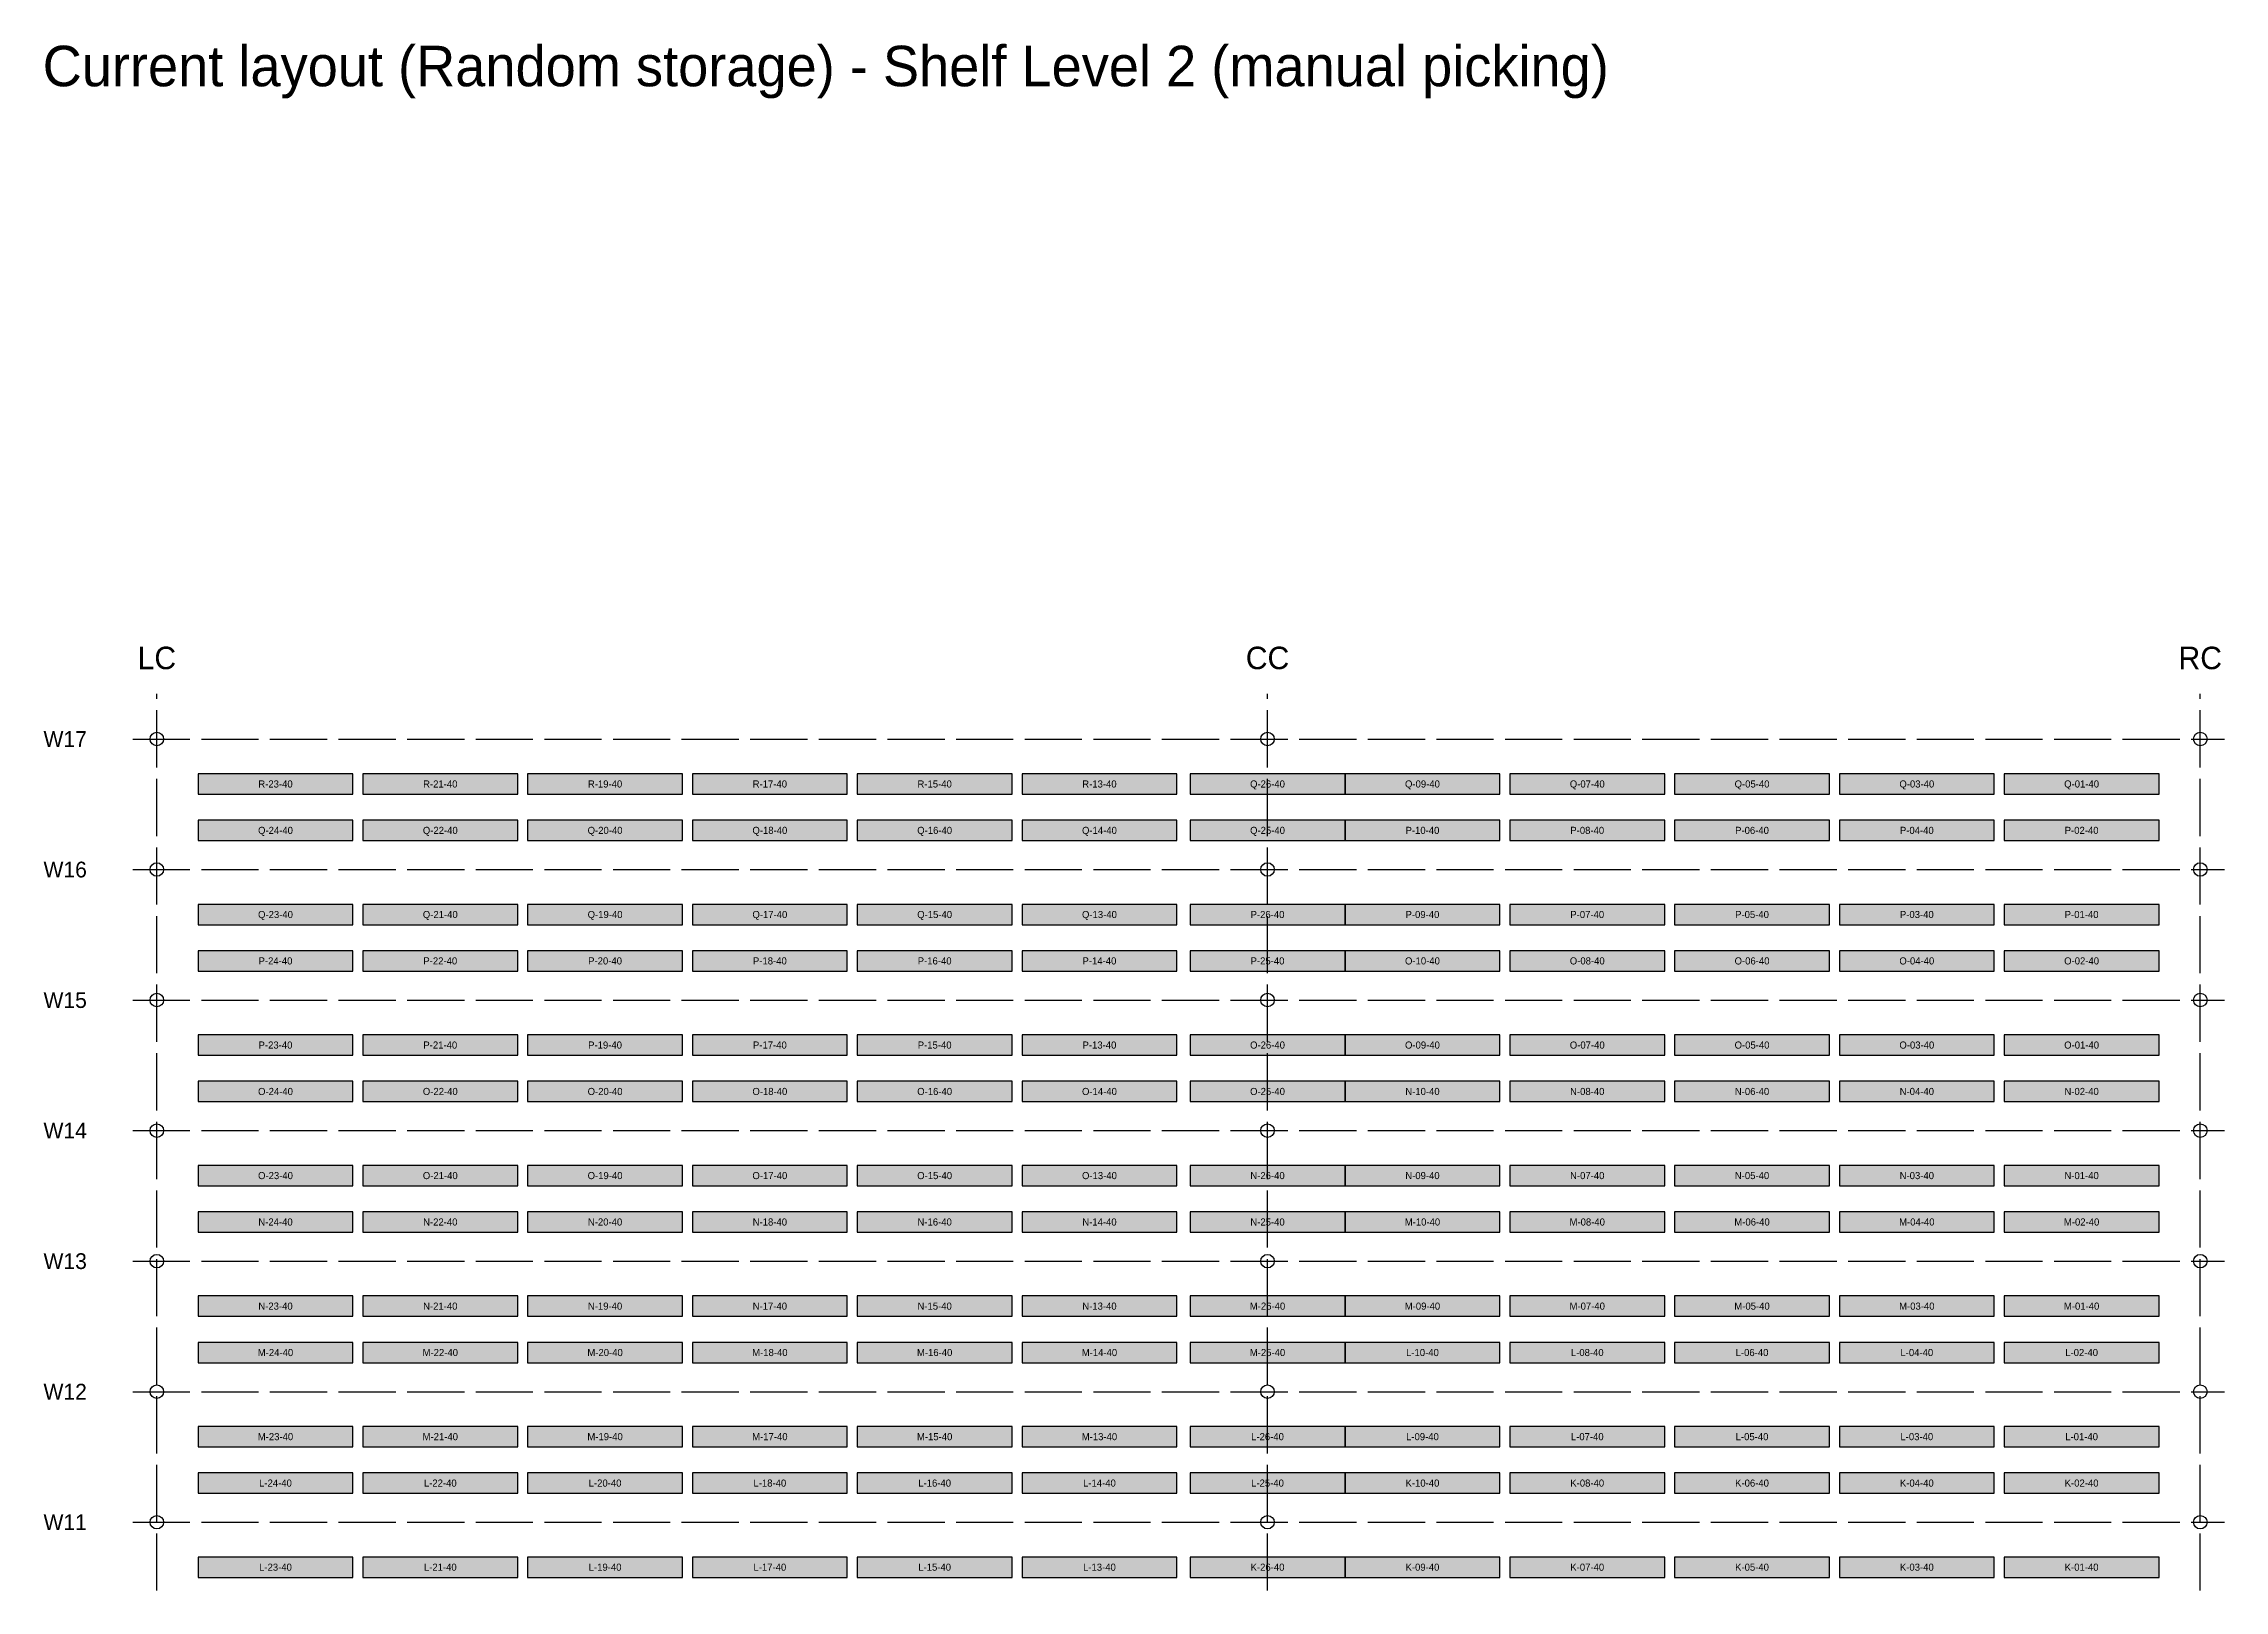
# Model space of a CAD drawing. Header units: metres. Extents: x 0 to 111, y -140 to 53.
# Drawn here: x 0.02 to 48.46, y -104.32 to -69.95 of the extents above; entities that cross this region are included whole.
import ezdxf
from ezdxf.enums import TextEntityAlignment as Align

# ---------------------------------------------------------------- set-up
doc = ezdxf.new("R2010")
doc.units = ezdxf.units.M
doc.linetypes.add('DASHED', pattern=[1.524, 1.27, -0.254])
for name, color, linetype in [('CROSS_AISLES', 4, 'Continuous'), ('LABELS', 7, 'Continuous'), ('RACK_L4', 7, 'Continuous'), ('STOCK_ONLY', 254, 'Continuous'), ('SUPPORT_POINTS', 8, 'Continuous'), ('TITLE', 7, 'Continuous'), ('WALKWAYS', 8, 'Continuous'), ('ZONE_B', 30, 'Continuous'), ('ZONE_C', 5, 'Continuous'), ('ZONE_N', 8, 'Continuous')]:
    doc.layers.add(name, color=color, linetype=linetype)

msp = doc.modelspace()

# ---------------------------------------------------------------- hatches: boundary and pattern name
at = {"layer": 'STOCK_ONLY'}
for points in [[(3.451, -86.626), (6.891, -86.626), (6.891, -86.175), (3.451, -86.175)], [(7.111, -86.626), (10.551, -86.626), (10.551, -86.175), (7.111, -86.175)], [(10.771, -86.626), (14.211, -86.626), (14.211, -86.175), (10.771, -86.175)], [(14.431, -86.626), (17.871, -86.626), (17.871, -86.175), (14.431, -86.175)], [(18.091, -86.626), (21.531, -86.626), (21.531, -86.175), (18.091, -86.175)], [(21.751, -86.626), (25.191, -86.626), (25.191, -86.175), (21.751, -86.175)], [(25.484, -86.626), (28.925, -86.626), (28.925, -86.175), (25.484, -86.175)], [(28.925, -86.626), (32.365, -86.626), (32.365, -86.175), (28.925, -86.175)], [(32.585, -86.626), (36.025, -86.626), (36.025, -86.175), (32.585, -86.175)], [(36.245, -86.626), (39.685, -86.626), (39.685, -86.175), (36.245, -86.175)], [(39.905, -86.626), (43.345, -86.626), (43.345, -86.175), (39.905, -86.175)], [(43.565, -86.626), (47.005, -86.626), (47.005, -86.175), (43.565, -86.175)], [(3.451, -87.657), (6.891, -87.657), (6.891, -87.206), (3.451, -87.206)], [(7.111, -87.657), (10.551, -87.657), (10.551, -87.206), (7.111, -87.206)], [(10.771, -87.657), (14.211, -87.657), (14.211, -87.206), (10.771, -87.206)], [(14.431, -87.657), (17.871, -87.657), (17.871, -87.206), (14.431, -87.206)], [(18.091, -87.657), (21.531, -87.657), (21.531, -87.206), (18.091, -87.206)], [(21.751, -87.657), (25.191, -87.657), (25.191, -87.206), (21.751, -87.206)], [(25.484, -87.657), (28.925, -87.657), (28.925, -87.206), (25.484, -87.206)], [(28.925, -87.657), (32.365, -87.657), (32.365, -87.206), (28.925, -87.206)], [(32.585, -87.657), (36.025, -87.657), (36.025, -87.206), (32.585, -87.206)], [(36.245, -87.657), (39.685, -87.657), (39.685, -87.206), (36.245, -87.206)], [(39.905, -87.657), (43.345, -87.657), (43.345, -87.206), (39.905, -87.206)], [(43.565, -87.657), (47.005, -87.657), (47.005, -87.206), (43.565, -87.206)], [(3.451, -89.526), (6.891, -89.526), (6.891, -89.075), (3.451, -89.075)], [(7.111, -89.526), (10.551, -89.526), (10.551, -89.075), (7.111, -89.075)], [(10.771, -89.526), (14.211, -89.526), (14.211, -89.075), (10.771, -89.075)], [(14.431, -89.526), (17.871, -89.526), (17.871, -89.075), (14.431, -89.075)], [(18.091, -89.526), (21.531, -89.526), (21.531, -89.075), (18.091, -89.075)], [(21.751, -89.526), (25.191, -89.526), (25.191, -89.075), (21.751, -89.075)], [(25.484, -89.526), (28.925, -89.526), (28.925, -89.075), (25.484, -89.075)], [(28.925, -89.526), (32.365, -89.526), (32.365, -89.075), (28.925, -89.075)], [(32.585, -89.526), (36.025, -89.526), (36.025, -89.075), (32.585, -89.075)], [(36.245, -89.526), (39.685, -89.526), (39.685, -89.075), (36.245, -89.075)], [(39.905, -89.526), (43.345, -89.526), (43.345, -89.075), (39.905, -89.075)], [(43.565, -89.526), (47.005, -89.526), (47.005, -89.075), (43.565, -89.075)], [(3.451, -90.557), (6.891, -90.557), (6.891, -90.106), (3.451, -90.106)], [(7.111, -90.557), (10.551, -90.557), (10.551, -90.106), (7.111, -90.106)], [(10.771, -90.557), (14.211, -90.557), (14.211, -90.106), (10.771, -90.106)], [(14.431, -90.557), (17.871, -90.557), (17.871, -90.106), (14.431, -90.106)], [(18.091, -90.557), (21.531, -90.557), (21.531, -90.106), (18.091, -90.106)], [(21.751, -90.557), (25.191, -90.557), (25.191, -90.106), (21.751, -90.106)], [(32.585, -90.557), (36.025, -90.557), (36.025, -90.106), (32.585, -90.106)], [(36.245, -90.557), (39.685, -90.557), (39.685, -90.106), (36.245, -90.106)], [(39.905, -90.557), (43.345, -90.557), (43.345, -90.106), (39.905, -90.106)], [(43.565, -90.557), (47.005, -90.557), (47.005, -90.106), (43.565, -90.106)], [(3.451, -92.426), (6.891, -92.426), (6.891, -91.975), (3.451, -91.975)], [(7.111, -92.426), (10.551, -92.426), (10.551, -91.975), (7.111, -91.975)], [(10.771, -92.426), (14.211, -92.426), (14.211, -91.975), (10.771, -91.975)], [(14.431, -92.426), (17.871, -92.426), (17.871, -91.975), (14.431, -91.975)], [(18.091, -92.426), (21.531, -92.426), (21.531, -91.975), (18.091, -91.975)], [(21.751, -92.426), (25.191, -92.426), (25.191, -91.975), (21.751, -91.975)], [(28.925, -92.426), (32.365, -92.426), (32.365, -91.975), (28.925, -91.975)], [(32.585, -92.426), (36.025, -92.426), (36.025, -91.975), (32.585, -91.975)], [(36.245, -92.426), (39.685, -92.426), (39.685, -91.975), (36.245, -91.975)], [(39.905, -92.426), (43.345, -92.426), (43.345, -91.975), (39.905, -91.975)], [(43.565, -92.426), (47.005, -92.426), (47.005, -91.975), (43.565, -91.975)], [(3.451, -93.457), (6.891, -93.457), (6.891, -93.006), (3.451, -93.006)], [(7.111, -93.457), (10.551, -93.457), (10.551, -93.006), (7.111, -93.006)], [(10.771, -93.457), (14.211, -93.457), (14.211, -93.006), (10.771, -93.006)], [(14.431, -93.457), (17.871, -93.457), (17.871, -93.006), (14.431, -93.006)], [(18.091, -93.457), (21.531, -93.457), (21.531, -93.006), (18.091, -93.006)], [(21.751, -93.457), (25.191, -93.457), (25.191, -93.006), (21.751, -93.006)], [(25.484, -93.457), (28.925, -93.457), (28.925, -93.006), (25.484, -93.006)], [(28.925, -93.457), (32.365, -93.457), (32.365, -93.006), (28.925, -93.006)], [(32.585, -93.457), (36.025, -93.457), (36.025, -93.006), (32.585, -93.006)], [(36.245, -93.457), (39.685, -93.457), (39.685, -93.006), (36.245, -93.006)], [(39.905, -93.457), (43.345, -93.457), (43.345, -93.006), (39.905, -93.006)], [(43.565, -93.457), (47.005, -93.457), (47.005, -93.006), (43.565, -93.006)], [(3.451, -95.326), (6.891, -95.326), (6.891, -94.875), (3.451, -94.875)], [(7.111, -95.326), (10.551, -95.326), (10.551, -94.875), (7.111, -94.875)], [(10.771, -95.326), (14.211, -95.326), (14.211, -94.875), (10.771, -94.875)], [(14.431, -95.326), (17.871, -95.326), (17.871, -94.875), (14.431, -94.875)], [(18.091, -95.326), (21.531, -95.326), (21.531, -94.875), (18.091, -94.875)], [(21.751, -95.326), (25.191, -95.326), (25.191, -94.875), (21.751, -94.875)], [(25.484, -95.326), (28.925, -95.326), (28.925, -94.875), (25.484, -94.875)], [(28.925, -95.326), (32.365, -95.326), (32.365, -94.875), (28.925, -94.875)], [(32.585, -95.326), (36.025, -95.326), (36.025, -94.875), (32.585, -94.875)], [(36.245, -95.326), (39.685, -95.326), (39.685, -94.875), (36.245, -94.875)], [(39.905, -95.326), (43.345, -95.326), (43.345, -94.875), (39.905, -94.875)], [(43.565, -95.326), (47.005, -95.326), (47.005, -94.875), (43.565, -94.875)], [(3.451, -96.357), (6.891, -96.357), (6.891, -95.906), (3.451, -95.906)], [(7.111, -96.357), (10.551, -96.357), (10.551, -95.906), (7.111, -95.906)], [(10.771, -96.357), (14.211, -96.357), (14.211, -95.906), (10.771, -95.906)], [(14.431, -96.357), (17.871, -96.357), (17.871, -95.906), (14.431, -95.906)], [(18.091, -96.357), (21.531, -96.357), (21.531, -95.906), (18.091, -95.906)], [(21.751, -96.357), (25.191, -96.357), (25.191, -95.906), (21.751, -95.906)], [(25.484, -96.357), (28.925, -96.357), (28.925, -95.906), (25.484, -95.906)], [(28.925, -96.357), (32.365, -96.357), (32.365, -95.906), (28.925, -95.906)], [(32.585, -96.357), (36.025, -96.357), (36.025, -95.906), (32.585, -95.906)], [(36.245, -96.357), (39.685, -96.357), (39.685, -95.906), (36.245, -95.906)], [(39.905, -96.357), (43.345, -96.357), (43.345, -95.906), (39.905, -95.906)], [(43.565, -96.357), (47.005, -96.357), (47.005, -95.906), (43.565, -95.906)], [(3.451, -98.226), (6.891, -98.226), (6.891, -97.775), (3.451, -97.775)], [(7.111, -98.226), (10.551, -98.226), (10.551, -97.775), (7.111, -97.775)], [(10.771, -98.226), (14.211, -98.226), (14.211, -97.775), (10.771, -97.775)], [(14.431, -98.226), (17.871, -98.226), (17.871, -97.775), (14.431, -97.775)], [(18.091, -98.226), (21.531, -98.226), (21.531, -97.775), (18.091, -97.775)], [(21.751, -98.226), (25.191, -98.226), (25.191, -97.775), (21.751, -97.775)], [(25.484, -98.226), (28.925, -98.226), (28.925, -97.775), (25.484, -97.775)], [(32.585, -98.226), (36.025, -98.226), (36.025, -97.775), (32.585, -97.775)], [(36.245, -98.226), (39.685, -98.226), (39.685, -97.775), (36.245, -97.775)], [(39.905, -98.226), (43.345, -98.226), (43.345, -97.775), (39.905, -97.775)], [(43.565, -98.226), (47.005, -98.226), (47.005, -97.775), (43.565, -97.775)], [(3.451, -99.257), (6.891, -99.257), (6.891, -98.806), (3.451, -98.806)], [(7.111, -99.257), (10.551, -99.257), (10.551, -98.806), (7.111, -98.806)], [(10.771, -99.257), (14.211, -99.257), (14.211, -98.806), (10.771, -98.806)], [(14.431, -99.257), (17.871, -99.257), (17.871, -98.806), (14.431, -98.806)], [(18.091, -99.257), (21.531, -99.257), (21.531, -98.806), (18.091, -98.806)], [(21.751, -99.257), (25.191, -99.257), (25.191, -98.806), (21.751, -98.806)], [(25.484, -99.257), (28.925, -99.257), (28.925, -98.806), (25.484, -98.806)], [(28.925, -99.257), (32.365, -99.257), (32.365, -98.806), (28.925, -98.806)], [(32.585, -99.257), (36.025, -99.257), (36.025, -98.806), (32.585, -98.806)], [(36.245, -99.257), (39.685, -99.257), (39.685, -98.806), (36.245, -98.806)], [(39.905, -99.257), (43.345, -99.257), (43.345, -98.806), (39.905, -98.806)], [(43.565, -99.257), (47.005, -99.257), (47.005, -98.806), (43.565, -98.806)], [(3.451, -101.126), (6.891, -101.126), (6.891, -100.675), (3.451, -100.675)], [(7.111, -101.126), (10.551, -101.126), (10.551, -100.675), (7.111, -100.675)], [(10.771, -101.126), (14.211, -101.126), (14.211, -100.675), (10.771, -100.675)], [(14.431, -101.126), (17.871, -101.126), (17.871, -100.675), (14.431, -100.675)], [(18.091, -101.126), (21.531, -101.126), (21.531, -100.675), (18.091, -100.675)], [(21.751, -101.126), (25.191, -101.126), (25.191, -100.675), (21.751, -100.675)], [(28.925, -101.126), (32.365, -101.126), (32.365, -100.675), (28.925, -100.675)], [(32.585, -101.126), (36.025, -101.126), (36.025, -100.675), (32.585, -100.675)], [(36.245, -101.126), (39.685, -101.126), (39.685, -100.675), (36.245, -100.675)], [(39.905, -101.126), (43.345, -101.126), (43.345, -100.675), (39.905, -100.675)], [(43.565, -101.126), (47.005, -101.126), (47.005, -100.675), (43.565, -100.675)], [(3.451, -102.157), (6.891, -102.157), (6.891, -101.706), (3.451, -101.706)], [(7.111, -102.157), (10.551, -102.157), (10.551, -101.706), (7.111, -101.706)], [(10.771, -102.157), (14.211, -102.157), (14.211, -101.706), (10.771, -101.706)], [(14.431, -102.157), (17.871, -102.157), (17.871, -101.706), (14.431, -101.706)], [(18.091, -102.157), (21.531, -102.157), (21.531, -101.706), (18.091, -101.706)], [(21.751, -102.157), (25.191, -102.157), (25.191, -101.706), (21.751, -101.706)], [(25.484, -102.157), (28.925, -102.157), (28.925, -101.706), (25.484, -101.706)], [(28.925, -102.157), (32.365, -102.157), (32.365, -101.706), (28.925, -101.706)], [(32.585, -102.157), (36.025, -102.157), (36.025, -101.706), (32.585, -101.706)], [(36.245, -102.157), (39.685, -102.157), (39.685, -101.706), (36.245, -101.706)], [(39.905, -102.157), (43.345, -102.157), (43.345, -101.706), (39.905, -101.706)], [(43.565, -102.157), (47.005, -102.157), (47.005, -101.706), (43.565, -101.706)], [(3.451, -104.026), (6.891, -104.026), (6.891, -103.575), (3.451, -103.575)], [(7.111, -104.026), (10.551, -104.026), (10.551, -103.575), (7.111, -103.575)], [(10.771, -104.026), (14.211, -104.026), (14.211, -103.575), (10.771, -103.575)], [(14.431, -104.026), (17.871, -104.026), (17.871, -103.575), (14.431, -103.575)], [(18.091, -104.026), (21.531, -104.026), (21.531, -103.575), (18.091, -103.575)], [(21.751, -104.026), (25.191, -104.026), (25.191, -103.575), (21.751, -103.575)], [(25.484, -104.026), (28.925, -104.026), (28.925, -103.575), (25.484, -103.575)], [(28.925, -104.026), (32.365, -104.026), (32.365, -103.575), (28.925, -103.575)], [(32.585, -104.026), (36.025, -104.026), (36.025, -103.575), (32.585, -103.575)], [(36.245, -104.026), (39.685, -104.026), (39.685, -103.575), (36.245, -103.575)], [(39.905, -104.026), (43.345, -104.026), (43.345, -103.575), (39.905, -103.575)]]:
    msp.add_hatch(color=254, dxfattribs=at).paths.add_polyline_path(points)
at = {"layer": 'ZONE_B'}
for points in [[(28.925, -90.557), (32.365, -90.557), (32.365, -90.106), (28.925, -90.106)], [(25.484, -101.126), (28.925, -101.126), (28.925, -100.675), (25.484, -100.675)]]:
    msp.add_hatch(color=30, dxfattribs=at).paths.add_polyline_path(points)
at = {"layer": 'ZONE_C'}
for points in [[(25.484, -90.557), (28.925, -90.557), (28.925, -90.106), (25.484, -90.106)], [(25.484, -92.426), (28.925, -92.426), (28.925, -91.975), (25.484, -91.975)], [(28.925, -98.226), (32.365, -98.226), (32.365, -97.775), (28.925, -97.775)]]:
    msp.add_hatch(color=5, dxfattribs=at).paths.add_polyline_path(points)
at = {"layer": 'ZONE_N'}
msp.add_hatch(color=8, dxfattribs=at).paths.add_polyline_path([(43.565, -104.026), (47.005, -104.026), (47.005, -103.575), (43.565, -103.575)])

# ---------------------------------------------------------------- linework, layer by layer
at = {"layer": 'CROSS_AISLES', "linetype": 'DASHED'}
for p, q in [((2.536, -134.8), (2.536, -84.4)), ((27.204, -134.8), (27.204, -84.4)), ((47.92, -134.8), (47.92, -84.4))]:
    msp.add_line(p, q, dxfattribs=at)
at = {"layer": 'RACK_L4'}
for points in [[(3.451, -86.626), (6.891, -86.626), (6.891, -86.175), (3.451, -86.175)], [(7.111, -86.626), (10.551, -86.626), (10.551, -86.175), (7.111, -86.175)], [(10.771, -86.626), (14.211, -86.626), (14.211, -86.175), (10.771, -86.175)], [(14.431, -86.626), (17.871, -86.626), (17.871, -86.175), (14.431, -86.175)], [(18.091, -86.626), (21.531, -86.626), (21.531, -86.175), (18.091, -86.175)], [(21.751, -86.626), (25.191, -86.626), (25.191, -86.175), (21.751, -86.175)], [(25.484, -86.626), (28.925, -86.626), (28.925, -86.175), (25.484, -86.175)], [(28.925, -86.626), (32.365, -86.626), (32.365, -86.175), (28.925, -86.175)], [(32.585, -86.626), (36.025, -86.626), (36.025, -86.175), (32.585, -86.175)], [(36.245, -86.626), (39.685, -86.626), (39.685, -86.175), (36.245, -86.175)], [(39.905, -86.626), (43.345, -86.626), (43.345, -86.175), (39.905, -86.175)], [(43.565, -86.626), (47.005, -86.626), (47.005, -86.175), (43.565, -86.175)], [(3.451, -87.657), (6.891, -87.657), (6.891, -87.206), (3.451, -87.206)], [(7.111, -87.657), (10.551, -87.657), (10.551, -87.206), (7.111, -87.206)], [(10.771, -87.657), (14.211, -87.657), (14.211, -87.206), (10.771, -87.206)], [(14.431, -87.657), (17.871, -87.657), (17.871, -87.206), (14.431, -87.206)], [(18.091, -87.657), (21.531, -87.657), (21.531, -87.206), (18.091, -87.206)], [(21.751, -87.657), (25.191, -87.657), (25.191, -87.206), (21.751, -87.206)], [(25.484, -87.657), (28.925, -87.657), (28.925, -87.206), (25.484, -87.206)], [(28.925, -87.657), (32.365, -87.657), (32.365, -87.206), (28.925, -87.206)], [(32.585, -87.657), (36.025, -87.657), (36.025, -87.206), (32.585, -87.206)], [(36.245, -87.657), (39.685, -87.657), (39.685, -87.206), (36.245, -87.206)], [(39.905, -87.657), (43.345, -87.657), (43.345, -87.206), (39.905, -87.206)], [(43.565, -87.657), (47.005, -87.657), (47.005, -87.206), (43.565, -87.206)], [(3.451, -89.526), (6.891, -89.526), (6.891, -89.075), (3.451, -89.075)], [(7.111, -89.526), (10.551, -89.526), (10.551, -89.075), (7.111, -89.075)], [(10.771, -89.526), (14.211, -89.526), (14.211, -89.075), (10.771, -89.075)], [(14.431, -89.526), (17.871, -89.526), (17.871, -89.075), (14.431, -89.075)], [(18.091, -89.526), (21.531, -89.526), (21.531, -89.075), (18.091, -89.075)], [(21.751, -89.526), (25.191, -89.526), (25.191, -89.075), (21.751, -89.075)], [(25.484, -89.526), (28.925, -89.526), (28.925, -89.075), (25.484, -89.075)], [(28.925, -89.526), (32.365, -89.526), (32.365, -89.075), (28.925, -89.075)], [(32.585, -89.526), (36.025, -89.526), (36.025, -89.075), (32.585, -89.075)], [(36.245, -89.526), (39.685, -89.526), (39.685, -89.075), (36.245, -89.075)], [(39.905, -89.526), (43.345, -89.526), (43.345, -89.075), (39.905, -89.075)], [(43.565, -89.526), (47.005, -89.526), (47.005, -89.075), (43.565, -89.075)], [(3.451, -90.557), (6.891, -90.557), (6.891, -90.106), (3.451, -90.106)], [(7.111, -90.557), (10.551, -90.557), (10.551, -90.106), (7.111, -90.106)], [(10.771, -90.557), (14.211, -90.557), (14.211, -90.106), (10.771, -90.106)], [(14.431, -90.557), (17.871, -90.557), (17.871, -90.106), (14.431, -90.106)], [(18.091, -90.557), (21.531, -90.557), (21.531, -90.106), (18.091, -90.106)], [(21.751, -90.557), (25.191, -90.557), (25.191, -90.106), (21.751, -90.106)], [(25.484, -90.557), (28.925, -90.557), (28.925, -90.106), (25.484, -90.106)], [(28.925, -90.557), (32.365, -90.557), (32.365, -90.106), (28.925, -90.106)], [(32.585, -90.557), (36.025, -90.557), (36.025, -90.106), (32.585, -90.106)], [(36.245, -90.557), (39.685, -90.557), (39.685, -90.106), (36.245, -90.106)], [(39.905, -90.557), (43.345, -90.557), (43.345, -90.106), (39.905, -90.106)], [(43.565, -90.557), (47.005, -90.557), (47.005, -90.106), (43.565, -90.106)], [(3.451, -92.426), (6.891, -92.426), (6.891, -91.975), (3.451, -91.975)], [(7.111, -92.426), (10.551, -92.426), (10.551, -91.975), (7.111, -91.975)], [(10.771, -92.426), (14.211, -92.426), (14.211, -91.975), (10.771, -91.975)], [(14.431, -92.426), (17.871, -92.426), (17.871, -91.975), (14.431, -91.975)], [(18.091, -92.426), (21.531, -92.426), (21.531, -91.975), (18.091, -91.975)], [(21.751, -92.426), (25.191, -92.426), (25.191, -91.975), (21.751, -91.975)], [(25.484, -92.426), (28.925, -92.426), (28.925, -91.975), (25.484, -91.975)], [(28.925, -92.426), (32.365, -92.426), (32.365, -91.975), (28.925, -91.975)], [(32.585, -92.426), (36.025, -92.426), (36.025, -91.975), (32.585, -91.975)], [(36.245, -92.426), (39.685, -92.426), (39.685, -91.975), (36.245, -91.975)], [(39.905, -92.426), (43.345, -92.426), (43.345, -91.975), (39.905, -91.975)], [(43.565, -92.426), (47.005, -92.426), (47.005, -91.975), (43.565, -91.975)], [(3.451, -93.457), (6.891, -93.457), (6.891, -93.006), (3.451, -93.006)], [(7.111, -93.457), (10.551, -93.457), (10.551, -93.006), (7.111, -93.006)], [(10.771, -93.457), (14.211, -93.457), (14.211, -93.006), (10.771, -93.006)], [(14.431, -93.457), (17.871, -93.457), (17.871, -93.006), (14.431, -93.006)], [(18.091, -93.457), (21.531, -93.457), (21.531, -93.006), (18.091, -93.006)], [(21.751, -93.457), (25.191, -93.457), (25.191, -93.006), (21.751, -93.006)], [(25.484, -93.457), (28.925, -93.457), (28.925, -93.006), (25.484, -93.006)], [(28.925, -93.457), (32.365, -93.457), (32.365, -93.006), (28.925, -93.006)], [(32.585, -93.457), (36.025, -93.457), (36.025, -93.006), (32.585, -93.006)], [(36.245, -93.457), (39.685, -93.457), (39.685, -93.006), (36.245, -93.006)], [(39.905, -93.457), (43.345, -93.457), (43.345, -93.006), (39.905, -93.006)], [(43.565, -93.457), (47.005, -93.457), (47.005, -93.006), (43.565, -93.006)], [(3.451, -95.326), (6.891, -95.326), (6.891, -94.875), (3.451, -94.875)], [(7.111, -95.326), (10.551, -95.326), (10.551, -94.875), (7.111, -94.875)], [(10.771, -95.326), (14.211, -95.326), (14.211, -94.875), (10.771, -94.875)], [(14.431, -95.326), (17.871, -95.326), (17.871, -94.875), (14.431, -94.875)], [(18.091, -95.326), (21.531, -95.326), (21.531, -94.875), (18.091, -94.875)], [(21.751, -95.326), (25.191, -95.326), (25.191, -94.875), (21.751, -94.875)], [(25.484, -95.326), (28.925, -95.326), (28.925, -94.875), (25.484, -94.875)], [(28.925, -95.326), (32.365, -95.326), (32.365, -94.875), (28.925, -94.875)], [(32.585, -95.326), (36.025, -95.326), (36.025, -94.875), (32.585, -94.875)], [(36.245, -95.326), (39.685, -95.326), (39.685, -94.875), (36.245, -94.875)], [(39.905, -95.326), (43.345, -95.326), (43.345, -94.875), (39.905, -94.875)], [(43.565, -95.326), (47.005, -95.326), (47.005, -94.875), (43.565, -94.875)], [(3.451, -96.357), (6.891, -96.357), (6.891, -95.906), (3.451, -95.906)], [(7.111, -96.357), (10.551, -96.357), (10.551, -95.906), (7.111, -95.906)], [(10.771, -96.357), (14.211, -96.357), (14.211, -95.906), (10.771, -95.906)], [(14.431, -96.357), (17.871, -96.357), (17.871, -95.906), (14.431, -95.906)], [(18.091, -96.357), (21.531, -96.357), (21.531, -95.906), (18.091, -95.906)], [(21.751, -96.357), (25.191, -96.357), (25.191, -95.906), (21.751, -95.906)], [(25.484, -96.357), (28.925, -96.357), (28.925, -95.906), (25.484, -95.906)], [(28.925, -96.357), (32.365, -96.357), (32.365, -95.906), (28.925, -95.906)], [(32.585, -96.357), (36.025, -96.357), (36.025, -95.906), (32.585, -95.906)], [(36.245, -96.357), (39.685, -96.357), (39.685, -95.906), (36.245, -95.906)], [(39.905, -96.357), (43.345, -96.357), (43.345, -95.906), (39.905, -95.906)], [(43.565, -96.357), (47.005, -96.357), (47.005, -95.906), (43.565, -95.906)], [(3.451, -98.226), (6.891, -98.226), (6.891, -97.775), (3.451, -97.775)], [(7.111, -98.226), (10.551, -98.226), (10.551, -97.775), (7.111, -97.775)], [(10.771, -98.226), (14.211, -98.226), (14.211, -97.775), (10.771, -97.775)], [(14.431, -98.226), (17.871, -98.226), (17.871, -97.775), (14.431, -97.775)], [(18.091, -98.226), (21.531, -98.226), (21.531, -97.775), (18.091, -97.775)], [(21.751, -98.226), (25.191, -98.226), (25.191, -97.775), (21.751, -97.775)], [(25.484, -98.226), (28.925, -98.226), (28.925, -97.775), (25.484, -97.775)], [(28.925, -98.226), (32.365, -98.226), (32.365, -97.775), (28.925, -97.775)], [(32.585, -98.226), (36.025, -98.226), (36.025, -97.775), (32.585, -97.775)], [(36.245, -98.226), (39.685, -98.226), (39.685, -97.775), (36.245, -97.775)], [(39.905, -98.226), (43.345, -98.226), (43.345, -97.775), (39.905, -97.775)], [(43.565, -98.226), (47.005, -98.226), (47.005, -97.775), (43.565, -97.775)], [(3.451, -99.257), (6.891, -99.257), (6.891, -98.806), (3.451, -98.806)], [(7.111, -99.257), (10.551, -99.257), (10.551, -98.806), (7.111, -98.806)], [(10.771, -99.257), (14.211, -99.257), (14.211, -98.806), (10.771, -98.806)], [(14.431, -99.257), (17.871, -99.257), (17.871, -98.806), (14.431, -98.806)], [(18.091, -99.257), (21.531, -99.257), (21.531, -98.806), (18.091, -98.806)], [(21.751, -99.257), (25.191, -99.257), (25.191, -98.806), (21.751, -98.806)], [(25.484, -99.257), (28.925, -99.257), (28.925, -98.806), (25.484, -98.806)], [(28.925, -99.257), (32.365, -99.257), (32.365, -98.806), (28.925, -98.806)], [(32.585, -99.257), (36.025, -99.257), (36.025, -98.806), (32.585, -98.806)], [(36.245, -99.257), (39.685, -99.257), (39.685, -98.806), (36.245, -98.806)], [(39.905, -99.257), (43.345, -99.257), (43.345, -98.806), (39.905, -98.806)], [(43.565, -99.257), (47.005, -99.257), (47.005, -98.806), (43.565, -98.806)], [(3.451, -101.126), (6.891, -101.126), (6.891, -100.675), (3.451, -100.675)], [(7.111, -101.126), (10.551, -101.126), (10.551, -100.675), (7.111, -100.675)], [(10.771, -101.126), (14.211, -101.126), (14.211, -100.675), (10.771, -100.675)], [(14.431, -101.126), (17.871, -101.126), (17.871, -100.675), (14.431, -100.675)], [(18.091, -101.126), (21.531, -101.126), (21.531, -100.675), (18.091, -100.675)], [(21.751, -101.126), (25.191, -101.126), (25.191, -100.675), (21.751, -100.675)], [(25.484, -101.126), (28.925, -101.126), (28.925, -100.675), (25.484, -100.675)], [(28.925, -101.126), (32.365, -101.126), (32.365, -100.675), (28.925, -100.675)], [(32.585, -101.126), (36.025, -101.126), (36.025, -100.675), (32.585, -100.675)], [(36.245, -101.126), (39.685, -101.126), (39.685, -100.675), (36.245, -100.675)], [(39.905, -101.126), (43.345, -101.126), (43.345, -100.675), (39.905, -100.675)], [(43.565, -101.126), (47.005, -101.126), (47.005, -100.675), (43.565, -100.675)], [(3.451, -102.157), (6.891, -102.157), (6.891, -101.706), (3.451, -101.706)], [(7.111, -102.157), (10.551, -102.157), (10.551, -101.706), (7.111, -101.706)], [(10.771, -102.157), (14.211, -102.157), (14.211, -101.706), (10.771, -101.706)], [(14.431, -102.157), (17.871, -102.157), (17.871, -101.706), (14.431, -101.706)], [(18.091, -102.157), (21.531, -102.157), (21.531, -101.706), (18.091, -101.706)], [(21.751, -102.157), (25.191, -102.157), (25.191, -101.706), (21.751, -101.706)], [(25.484, -102.157), (28.925, -102.157), (28.925, -101.706), (25.484, -101.706)], [(28.925, -102.157), (32.365, -102.157), (32.365, -101.706), (28.925, -101.706)], [(32.585, -102.157), (36.025, -102.157), (36.025, -101.706), (32.585, -101.706)], [(36.245, -102.157), (39.685, -102.157), (39.685, -101.706), (36.245, -101.706)], [(39.905, -102.157), (43.345, -102.157), (43.345, -101.706), (39.905, -101.706)], [(43.565, -102.157), (47.005, -102.157), (47.005, -101.706), (43.565, -101.706)], [(3.451, -104.026), (6.891, -104.026), (6.891, -103.575), (3.451, -103.575)], [(7.111, -104.026), (10.551, -104.026), (10.551, -103.575), (7.111, -103.575)], [(10.771, -104.026), (14.211, -104.026), (14.211, -103.575), (10.771, -103.575)], [(14.431, -104.026), (17.871, -104.026), (17.871, -103.575), (14.431, -103.575)], [(18.091, -104.026), (21.531, -104.026), (21.531, -103.575), (18.091, -103.575)], [(21.751, -104.026), (25.191, -104.026), (25.191, -103.575), (21.751, -103.575)], [(25.484, -104.026), (28.925, -104.026), (28.925, -103.575), (25.484, -103.575)], [(28.925, -104.026), (32.365, -104.026), (32.365, -103.575), (28.925, -103.575)], [(32.585, -104.026), (36.025, -104.026), (36.025, -103.575), (32.585, -103.575)], [(36.245, -104.026), (39.685, -104.026), (39.685, -103.575), (36.245, -103.575)], [(39.905, -104.026), (43.345, -104.026), (43.345, -103.575), (39.905, -103.575)], [(43.565, -104.026), (47.005, -104.026), (47.005, -103.575), (43.565, -103.575)]]:
    msp.add_lwpolyline(points, close=True, dxfattribs=at)
at = {"layer": 'SUPPORT_POINTS'}
for centre in [(2.536, -85.401), (27.204, -85.401), (47.92, -85.401), (2.536, -88.301), (27.204, -88.301), (47.92, -88.301), (2.536, -91.201), (27.204, -91.201), (47.92, -91.201), (2.536, -94.101), (27.204, -94.101), (47.92, -94.101), (2.536, -97.001), (27.204, -97.001), (47.92, -97.001), (2.536, -99.901), (27.204, -99.901), (47.92, -99.901), (2.536, -102.801), (27.204, -102.801), (47.92, -102.801)]:
    msp.add_circle(centre, 0.15, dxfattribs=at)
at = {"layer": 'WALKWAYS', "linetype": 'DASHED'}
for p, q in [((2, -85.401), (48.456, -85.401)), ((2, -88.301), (48.456, -88.301)), ((2, -91.201), (48.456, -91.201)), ((2, -94.101), (48.456, -94.101)), ((2, -97.001), (48.456, -97.001)), ((2, -99.901), (48.456, -99.901)), ((2, -102.801), (48.456, -102.801))]:
    msp.add_line(p, q, dxfattribs=at)

# ---------------------------------------------------------------- texts
at = {"layer": 'CROSS_AISLES'}
for s, p in [('LC', (2.536, -83.6)), ('CC', (27.204, -83.6)), ('RC', (47.92, -83.6))]:
    msp.add_text(s, height=0.5, dxfattribs=at).set_placement(p, align=Align.MIDDLE_CENTER)
at = {"layer": 'LABELS'}
for s, p in [('R-23-40', (5.171, -86.4)), ('R-21-40', (8.831, -86.4)), ('R-19-40', (12.491, -86.4)), ('R-17-40', (16.151, -86.4)), ('R-15-40', (19.811, -86.4)), ('R-13-40', (23.471, -86.4)), ('Q-26-40', (27.204, -86.4)), ('Q-09-40', (30.645, -86.4)), ('Q-07-40', (34.305, -86.4)), ('Q-05-40', (37.965, -86.4)), ('Q-03-40', (41.625, -86.4)), ('Q-01-40', (45.285, -86.4)), ('Q-24-40', (5.171, -87.431)), ('Q-22-40', (8.831, -87.431)), ('Q-20-40', (12.491, -87.431)), ('Q-18-40', (16.151, -87.431)), ('Q-16-40', (19.811, -87.431)), ('Q-14-40', (23.471, -87.431)), ('Q-25-40', (27.204, -87.431)), ('P-10-40', (30.645, -87.431)), ('P-08-40', (34.305, -87.431)), ('P-06-40', (37.965, -87.431)), ('P-04-40', (41.625, -87.431)), ('P-02-40', (45.285, -87.431)), ('Q-23-40', (5.171, -89.3)), ('Q-21-40', (8.831, -89.3)), ('Q-19-40', (12.491, -89.3)), ('Q-17-40', (16.151, -89.3)), ('Q-15-40', (19.811, -89.3)), ('Q-13-40', (23.471, -89.3)), ('P-26-40', (27.204, -89.3)), ('P-09-40', (30.645, -89.3)), ('P-07-40', (34.305, -89.3)), ('P-05-40', (37.965, -89.3)), ('P-03-40', (41.625, -89.3)), ('P-01-40', (45.285, -89.3)), ('P-24-40', (5.171, -90.331)), ('P-22-40', (8.831, -90.331)), ('P-20-40', (12.491, -90.331)), ('P-18-40', (16.151, -90.331)), ('P-16-40', (19.811, -90.331)), ('P-14-40', (23.471, -90.331)), ('P-25-40', (27.204, -90.331)), ('O-10-40', (30.645, -90.331)), ('O-08-40', (34.305, -90.331)), ('O-06-40', (37.965, -90.331)), ('O-04-40', (41.625, -90.331)), ('O-02-40', (45.285, -90.331)), ('P-23-40', (5.171, -92.2)), ('P-21-40', (8.831, -92.2)), ('P-19-40', (12.491, -92.2)), ('P-17-40', (16.151, -92.2)), ('P-15-40', (19.811, -92.2)), ('P-13-40', (23.471, -92.2)), ('O-26-40', (27.204, -92.2)), ('O-09-40', (30.645, -92.2)), ('O-07-40', (34.305, -92.2)), ('O-05-40', (37.965, -92.2)), ('O-03-40', (41.625, -92.2)), ('O-01-40', (45.285, -92.2)), ('O-24-40', (5.171, -93.231)), ('O-22-40', (8.831, -93.231)), ('O-20-40', (12.491, -93.231)), ('O-18-40', (16.151, -93.231)), ('O-16-40', (19.811, -93.231)), ('O-14-40', (23.471, -93.231)), ('O-25-40', (27.204, -93.231)), ('N-10-40', (30.645, -93.231)), ('N-08-40', (34.305, -93.231)), ('N-06-40', (37.965, -93.231)), ('N-04-40', (41.625, -93.231)), ('N-02-40', (45.285, -93.231)), ('O-23-40', (5.171, -95.1)), ('O-21-40', (8.831, -95.1)), ('O-19-40', (12.491, -95.1)), ('O-17-40', (16.151, -95.1)), ('O-15-40', (19.811, -95.1)), ('O-13-40', (23.471, -95.1)), ('N-26-40', (27.204, -95.1)), ('N-09-40', (30.645, -95.1)), ('N-07-40', (34.305, -95.1)), ('N-05-40', (37.965, -95.1)), ('N-03-40', (41.625, -95.1)), ('N-01-40', (45.285, -95.1)), ('N-24-40', (5.171, -96.131)), ('N-22-40', (8.831, -96.131)), ('N-20-40', (12.491, -96.131)), ('N-18-40', (16.151, -96.131)), ('N-16-40', (19.811, -96.131)), ('N-14-40', (23.471, -96.131)), ('N-25-40', (27.204, -96.131)), ('M-10-40', (30.645, -96.131)), ('M-08-40', (34.305, -96.131)), ('M-06-40', (37.965, -96.131)), ('M-04-40', (41.625, -96.131)), ('M-02-40', (45.285, -96.131)), ('N-23-40', (5.171, -98)), ('N-21-40', (8.831, -98)), ('N-19-40', (12.491, -98)), ('N-17-40', (16.151, -98)), ('N-15-40', (19.811, -98)), ('N-13-40', (23.471, -98)), ('M-26-40', (27.204, -98)), ('M-09-40', (30.645, -98)), ('M-07-40', (34.305, -98)), ('M-05-40', (37.965, -98)), ('M-03-40', (41.625, -98)), ('M-01-40', (45.285, -98)), ('M-24-40', (5.171, -99.031)), ('M-22-40', (8.831, -99.031)), ('M-20-40', (12.491, -99.031)), ('M-18-40', (16.151, -99.031)), ('M-16-40', (19.811, -99.031)), ('M-14-40', (23.471, -99.031)), ('M-25-40', (27.204, -99.031)), ('L-10-40', (30.645, -99.031)), ('L-08-40', (34.305, -99.031)), ('L-06-40', (37.965, -99.031)), ('L-04-40', (41.625, -99.031)), ('L-02-40', (45.285, -99.031)), ('M-23-40', (5.171, -100.9)), ('M-21-40', (8.831, -100.9)), ('M-19-40', (12.491, -100.9)), ('M-17-40', (16.151, -100.9)), ('M-15-40', (19.811, -100.9)), ('M-13-40', (23.471, -100.9)), ('L-26-40', (27.204, -100.9)), ('L-09-40', (30.645, -100.9)), ('L-07-40', (34.305, -100.9)), ('L-05-40', (37.965, -100.9)), ('L-03-40', (41.625, -100.9)), ('L-01-40', (45.285, -100.9)), ('L-24-40', (5.171, -101.931)), ('L-22-40', (8.831, -101.931)), ('L-20-40', (12.491, -101.931)), ('L-18-40', (16.151, -101.931)), ('L-16-40', (19.811, -101.931)), ('L-14-40', (23.471, -101.931)), ('L-25-40', (27.204, -101.931)), ('K-10-40', (30.645, -101.931)), ('K-08-40', (34.305, -101.931)), ('K-06-40', (37.965, -101.931)), ('K-04-40', (41.625, -101.931)), ('K-02-40', (45.285, -101.931)), ('L-23-40', (5.171, -103.8)), ('L-21-40', (8.831, -103.8)), ('L-19-40', (12.491, -103.8)), ('L-17-40', (16.151, -103.8)), ('L-15-40', (19.811, -103.8)), ('L-13-40', (23.471, -103.8)), ('K-26-40', (27.204, -103.8)), ('K-09-40', (30.645, -103.8)), ('K-07-40', (34.305, -103.8)), ('K-05-40', (37.965, -103.8)), ('K-03-40', (41.625, -103.8)), ('K-01-40', (45.285, -103.8))]:
    msp.add_text(s, height=0.1579, dxfattribs=at).set_placement(p, align=Align.MIDDLE_CENTER)
at = {"layer": 'TITLE'}
msp.add_text('Current layout (Random storage) - Shelf Level 2 (manual picking)', height=0.9, dxfattribs=at).set_placement((0, -70.9))
at = {"layer": 'WALKWAYS'}
for s, p in [('W17', (0.5, -85.401)), ('W16', (0.5, -88.301)), ('W15', (0.5, -91.201)), ('W14', (0.5, -94.101)), ('W13', (0.5, -97.001)), ('W12', (0.5, -99.901)), ('W11', (0.5, -102.801))]:
    msp.add_text(s, height=0.35, dxfattribs=at).set_placement(p, align=Align.MIDDLE_CENTER)

doc.saveas('drawing.dxf')
